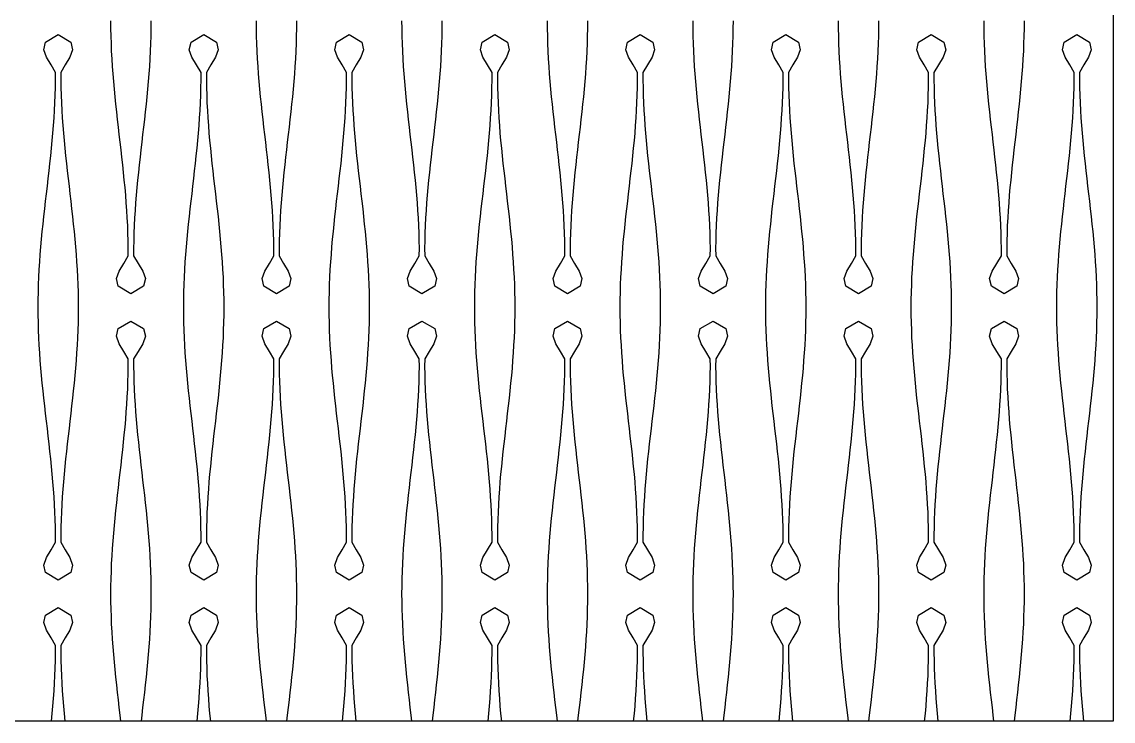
# Model space of a CAD drawing. Header units: millimetres. Extents: x 0 to 120, y 0 to 70.
# Drawn here: x 60 to 120, y 0 to 38.5 of the extents above; entities that cross this region are included whole.
import ezdxf

# ---------------------------------------------------------------- set-up
doc = ezdxf.new("R2010")
doc.units = ezdxf.units.MM
doc.layers.add('CUT', color=1, linetype='CONTINUOUS')

msp = doc.modelspace()

# ---------------------------------------------------------------- linework, layer by layer
at = {"layer": 'CUT'}
for points in [[(0, 70), (120, 70), (120, 0), (0, 0), (0, 70)], [(67.1, 38.5), (67.0975, 38.0833), (67.0901, 37.6667), (67.0779, 37.25), (67.0609, 36.8333), (67.0394, 36.4167), (67.0135, 36), (66.9836, 35.5833), (66.95, 35.1667), (66.9129, 34.75), (66.8728, 34.3333), (66.8302, 33.9167), (66.7853, 33.5), (66.7388, 33.0833), (66.6911, 32.6667), (66.6426, 32.25), (66.5939, 31.8333), (66.5456, 31.4167), (66.4979, 31), (66.4516, 30.5833), (66.4071, 30.1667), (66.3647, 29.75), (66.325, 29.3333), (66.2884, 28.9167), (66.2552, 28.5), (66.2258, 28.0833), (66.2005, 27.6667), (66.1796, 27.25), (66.1632, 26.8333), (66.1516, 26.4167), (66.1449, 26), (66.1479, 25.5833), (66.3899, 25.1667), (66.6461, 24.75), (66.7909, 24.3333), (66.6974, 23.9167), (66, 23.5), (66, 23.5), (65.3026, 23.9167), (65.2091, 24.3333), (65.3539, 24.75), (65.6101, 25.1667), (65.8521, 25.5833), (65.8551, 26), (65.8484, 26.4167), (65.8368, 26.8333), (65.8204, 27.25), (65.7995, 27.6667), (65.7742, 28.0833), (65.7448, 28.5), (65.7116, 28.9167), (65.675, 29.3333), (65.6353, 29.75), (65.5929, 30.1667), (65.5484, 30.5833), (65.5021, 31), (65.4544, 31.4167), (65.4061, 31.8333), (65.3574, 32.25), (65.3089, 32.6667), (65.2612, 33.0833), (65.2147, 33.5), (65.1698, 33.9167), (65.1272, 34.3333), (65.0871, 34.75), (65.05, 35.1667), (65.0164, 35.5833), (64.9865, 36), (64.9606, 36.4167), (64.9391, 36.8333), (64.9221, 37.25), (64.9099, 37.6667), (64.9025, 38.0833), (64.9, 38.5)], [(75.1, 38.5), (75.0975, 38.0833), (75.0901, 37.6667), (75.0779, 37.25), (75.0609, 36.8333), (75.0394, 36.4167), (75.0135, 36), (74.9836, 35.5833), (74.95, 35.1667), (74.9129, 34.75), (74.8728, 34.3333), (74.8302, 33.9167), (74.7853, 33.5), (74.7388, 33.0833), (74.6911, 32.6667), (74.6426, 32.25), (74.5939, 31.8333), (74.5456, 31.4167), (74.4979, 31), (74.4516, 30.5833), (74.4071, 30.1667), (74.3647, 29.75), (74.325, 29.3333), (74.2884, 28.9167), (74.2552, 28.5), (74.2258, 28.0833), (74.2005, 27.6667), (74.1796, 27.25), (74.1632, 26.8333), (74.1516, 26.4167), (74.1449, 26), (74.1479, 25.5833), (74.3899, 25.1667), (74.6461, 24.75), (74.7909, 24.3333), (74.6974, 23.9167), (74, 23.5), (74, 23.5), (73.3026, 23.9167), (73.2091, 24.3333), (73.3539, 24.75), (73.6101, 25.1667), (73.8521, 25.5833), (73.8551, 26), (73.8484, 26.4167), (73.8368, 26.8333), (73.8204, 27.25), (73.7995, 27.6667), (73.7742, 28.0833), (73.7448, 28.5), (73.7116, 28.9167), (73.675, 29.3333), (73.6353, 29.75), (73.5929, 30.1667), (73.5484, 30.5833), (73.5021, 31), (73.4544, 31.4167), (73.4061, 31.8333), (73.3574, 32.25), (73.3089, 32.6667), (73.2612, 33.0833), (73.2147, 33.5), (73.1698, 33.9167), (73.1272, 34.3333), (73.0871, 34.75), (73.05, 35.1667), (73.0164, 35.5833), (72.9865, 36), (72.9606, 36.4167), (72.9391, 36.8333), (72.9221, 37.25), (72.9099, 37.6667), (72.9025, 38.0833), (72.9, 38.5)], [(83.1, 38.5), (83.0975, 38.0833), (83.0901, 37.6667), (83.0779, 37.25), (83.0609, 36.8333), (83.0394, 36.4167), (83.0135, 36), (82.9836, 35.5833), (82.95, 35.1667), (82.9129, 34.75), (82.8728, 34.3333), (82.8302, 33.9167), (82.7853, 33.5), (82.7388, 33.0833), (82.6911, 32.6667), (82.6426, 32.25), (82.5939, 31.8333), (82.5456, 31.4167), (82.4979, 31), (82.4516, 30.5833), (82.4071, 30.1667), (82.3647, 29.75), (82.325, 29.3333), (82.2884, 28.9167), (82.2552, 28.5), (82.2258, 28.0833), (82.2005, 27.6667), (82.1796, 27.25), (82.1632, 26.8333), (82.1516, 26.4167), (82.1449, 26), (82.1479, 25.5833), (82.3899, 25.1667), (82.6461, 24.75), (82.7909, 24.3333), (82.6974, 23.9167), (82, 23.5), (82, 23.5), (81.3026, 23.9167), (81.2091, 24.3333), (81.3539, 24.75), (81.6101, 25.1667), (81.8521, 25.5833), (81.8551, 26), (81.8484, 26.4167), (81.8368, 26.8333), (81.8204, 27.25), (81.7995, 27.6667), (81.7742, 28.0833), (81.7448, 28.5), (81.7116, 28.9167), (81.675, 29.3333), (81.6353, 29.75), (81.5929, 30.1667), (81.5484, 30.5833), (81.5021, 31), (81.4544, 31.4167), (81.4061, 31.8333), (81.3574, 32.25), (81.3089, 32.6667), (81.2612, 33.0833), (81.2147, 33.5), (81.1698, 33.9167), (81.1272, 34.3333), (81.0871, 34.75), (81.05, 35.1667), (81.0164, 35.5833), (80.9865, 36), (80.9606, 36.4167), (80.9391, 36.8333), (80.9221, 37.25), (80.9099, 37.6667), (80.9025, 38.0833), (80.9, 38.5)], [(91.1, 38.5), (91.0975, 38.0833), (91.0901, 37.6667), (91.0779, 37.25), (91.0609, 36.8333), (91.0394, 36.4167), (91.0135, 36), (90.9836, 35.5833), (90.95, 35.1667), (90.9129, 34.75), (90.8728, 34.3333), (90.8302, 33.9167), (90.7853, 33.5), (90.7388, 33.0833), (90.6911, 32.6667), (90.6426, 32.25), (90.5939, 31.8333), (90.5456, 31.4167), (90.4979, 31), (90.4516, 30.5833), (90.4071, 30.1667), (90.3647, 29.75), (90.325, 29.3333), (90.2884, 28.9167), (90.2552, 28.5), (90.2258, 28.0833), (90.2005, 27.6667), (90.1796, 27.25), (90.1632, 26.8333), (90.1516, 26.4167), (90.1449, 26), (90.1479, 25.5833), (90.3899, 25.1667), (90.6461, 24.75), (90.7909, 24.3333), (90.6974, 23.9167), (90, 23.5), (90, 23.5), (89.3026, 23.9167), (89.2091, 24.3333), (89.3539, 24.75), (89.6101, 25.1667), (89.8521, 25.5833), (89.8551, 26), (89.8484, 26.4167), (89.8368, 26.8333), (89.8204, 27.25), (89.7995, 27.6667), (89.7742, 28.0833), (89.7448, 28.5), (89.7116, 28.9167), (89.675, 29.3333), (89.6353, 29.75), (89.5929, 30.1667), (89.5484, 30.5833), (89.5021, 31), (89.4544, 31.4167), (89.4061, 31.8333), (89.3574, 32.25), (89.3089, 32.6667), (89.2612, 33.0833), (89.2147, 33.5), (89.1698, 33.9167), (89.1272, 34.3333), (89.0871, 34.75), (89.05, 35.1667), (89.0164, 35.5833), (88.9865, 36), (88.9606, 36.4167), (88.9391, 36.8333), (88.9221, 37.25), (88.9099, 37.6667), (88.9025, 38.0833), (88.9, 38.5)], [(99.1, 38.5), (99.0975, 38.0833), (99.0901, 37.6667), (99.0779, 37.25), (99.0609, 36.8333), (99.0394, 36.4167), (99.0135, 36), (98.9836, 35.5833), (98.95, 35.1667), (98.9129, 34.75), (98.8728, 34.3333), (98.8302, 33.9167), (98.7853, 33.5), (98.7388, 33.0833), (98.6911, 32.6667), (98.6426, 32.25), (98.5939, 31.8333), (98.5456, 31.4167), (98.4979, 31), (98.4516, 30.5833), (98.4071, 30.1667), (98.3647, 29.75), (98.325, 29.3333), (98.2884, 28.9167), (98.2552, 28.5), (98.2258, 28.0833), (98.2005, 27.6667), (98.1796, 27.25), (98.1632, 26.8333), (98.1516, 26.4167), (98.1449, 26), (98.1479, 25.5833), (98.3899, 25.1667), (98.6461, 24.75), (98.7909, 24.3333), (98.6974, 23.9167), (98, 23.5), (98, 23.5), (97.3026, 23.9167), (97.2091, 24.3333), (97.3539, 24.75), (97.6101, 25.1667), (97.8521, 25.5833), (97.8551, 26), (97.8484, 26.4167), (97.8368, 26.8333), (97.8204, 27.25), (97.7995, 27.6667), (97.7742, 28.0833), (97.7448, 28.5), (97.7116, 28.9167), (97.675, 29.3333), (97.6353, 29.75), (97.5929, 30.1667), (97.5484, 30.5833), (97.5021, 31), (97.4544, 31.4167), (97.4061, 31.8333), (97.3574, 32.25), (97.3089, 32.6667), (97.2612, 33.0833), (97.2147, 33.5), (97.1698, 33.9167), (97.1272, 34.3333), (97.0871, 34.75), (97.05, 35.1667), (97.0164, 35.5833), (96.9865, 36), (96.9606, 36.4167), (96.9391, 36.8333), (96.9221, 37.25), (96.9099, 37.6667), (96.9025, 38.0833), (96.9, 38.5)], [(107.1, 38.5), (107.0975, 38.0833), (107.0901, 37.6667), (107.0779, 37.25), (107.0609, 36.8333), (107.0394, 36.4167), (107.0135, 36), (106.9836, 35.5833), (106.95, 35.1667), (106.9129, 34.75), (106.8728, 34.3333), (106.8302, 33.9167), (106.7853, 33.5), (106.7388, 33.0833), (106.6911, 32.6667), (106.6426, 32.25), (106.5939, 31.8333), (106.5456, 31.4167), (106.4979, 31), (106.4516, 30.5833), (106.4071, 30.1667), (106.3647, 29.75), (106.325, 29.3333), (106.2884, 28.9167), (106.2552, 28.5), (106.2258, 28.0833), (106.2005, 27.6667), (106.1796, 27.25), (106.1632, 26.8333), (106.1516, 26.4167), (106.1449, 26), (106.1479, 25.5833), (106.3899, 25.1667), (106.6461, 24.75), (106.7909, 24.3333), (106.6974, 23.9167), (106, 23.5), (106, 23.5), (105.3026, 23.9167), (105.2091, 24.3333), (105.3539, 24.75), (105.6101, 25.1667), (105.8521, 25.5833), (105.8551, 26), (105.8484, 26.4167), (105.8368, 26.8333), (105.8204, 27.25), (105.7995, 27.6667), (105.7742, 28.0833), (105.7448, 28.5), (105.7116, 28.9167), (105.675, 29.3333), (105.6353, 29.75), (105.5929, 30.1667), (105.5484, 30.5833), (105.5021, 31), (105.4544, 31.4167), (105.4061, 31.8333), (105.3574, 32.25), (105.3089, 32.6667), (105.2612, 33.0833), (105.2147, 33.5), (105.1698, 33.9167), (105.1272, 34.3333), (105.0871, 34.75), (105.05, 35.1667), (105.0164, 35.5833), (104.9865, 36), (104.9606, 36.4167), (104.9391, 36.8333), (104.9221, 37.25), (104.9099, 37.6667), (104.9025, 38.0833), (104.9, 38.5)], [(115.1, 38.5), (115.0975, 38.0833), (115.0901, 37.6667), (115.0779, 37.25), (115.0609, 36.8333), (115.0394, 36.4167), (115.0135, 36), (114.9836, 35.5833), (114.95, 35.1667), (114.9129, 34.75), (114.8728, 34.3333), (114.8302, 33.9167), (114.7853, 33.5), (114.7388, 33.0833), (114.6911, 32.6667), (114.6426, 32.25), (114.5939, 31.8333), (114.5456, 31.4167), (114.4979, 31), (114.4516, 30.5833), (114.4071, 30.1667), (114.3647, 29.75), (114.325, 29.3333), (114.2884, 28.9167), (114.2552, 28.5), (114.2258, 28.0833), (114.2005, 27.6667), (114.1796, 27.25), (114.1632, 26.8333), (114.1516, 26.4167), (114.1449, 26), (114.1479, 25.5833), (114.3899, 25.1667), (114.6461, 24.75), (114.7909, 24.3333), (114.6974, 23.9167), (114, 23.5), (114, 23.5), (113.3026, 23.9167), (113.2091, 24.3333), (113.3539, 24.75), (113.6101, 25.1667), (113.8521, 25.5833), (113.8551, 26), (113.8484, 26.4167), (113.8368, 26.8333), (113.8204, 27.25), (113.7995, 27.6667), (113.7742, 28.0833), (113.7448, 28.5), (113.7116, 28.9167), (113.675, 29.3333), (113.6353, 29.75), (113.5929, 30.1667), (113.5484, 30.5833), (113.5021, 31), (113.4544, 31.4167), (113.4061, 31.8333), (113.3574, 32.25), (113.3089, 32.6667), (113.2612, 33.0833), (113.2147, 33.5), (113.1698, 33.9167), (113.1272, 34.3333), (113.0871, 34.75), (113.05, 35.1667), (113.0164, 35.5833), (112.9865, 36), (112.9606, 36.4167), (112.9391, 36.8333), (112.9221, 37.25), (112.9099, 37.6667), (112.9025, 38.0833), (112.9, 38.5)], [(62, 37.75), (62.6974, 37.3333), (62.7909, 36.9167), (62.6461, 36.5), (62.3899, 36.0833), (62.1479, 35.6667), (62.1449, 35.25), (62.1516, 34.8333), (62.1632, 34.4167), (62.1796, 34), (62.2005, 33.5833), (62.2258, 33.1667), (62.2552, 32.75), (62.2884, 32.3333), (62.325, 31.9167), (62.3647, 31.5), (62.4071, 31.0833), (62.4516, 30.6667), (62.4979, 30.25), (62.5456, 29.8333), (62.5939, 29.4167), (62.6426, 29), (62.6911, 28.5833), (62.7388, 28.1667), (62.7853, 27.75), (62.8302, 27.3333), (62.8728, 26.9167), (62.9129, 26.5), (62.95, 26.0833), (62.9836, 25.6667), (63.0135, 25.25), (63.0394, 24.8333), (63.0609, 24.4167), (63.0779, 24), (63.0901, 23.5833), (63.0975, 23.1667), (63.1, 22.75), (63.0975, 22.3333), (63.0901, 21.9167), (63.0779, 21.5), (63.0609, 21.0833), (63.0394, 20.6667), (63.0135, 20.25), (62.9836, 19.8333), (62.95, 19.4167), (62.9129, 19), (62.8728, 18.5833), (62.8302, 18.1667), (62.7853, 17.75), (62.7388, 17.3333), (62.6911, 16.9167), (62.6426, 16.5), (62.5939, 16.0833), (62.5456, 15.6667), (62.4979, 15.25), (62.4516, 14.8333), (62.4071, 14.4167), (62.3647, 14), (62.325, 13.5833), (62.2884, 13.1667), (62.2552, 12.75), (62.2258, 12.3333), (62.2005, 11.9167), (62.1796, 11.5), (62.1632, 11.0833), (62.1516, 10.6667), (62.1449, 10.25), (62.1479, 9.8333), (62.3899, 9.4167), (62.6461, 9), (62.7909, 8.5833), (62.6974, 8.1667), (62, 7.75), (62, 7.75), (61.3026, 8.1667), (61.2091, 8.5833), (61.3539, 9), (61.6101, 9.4167), (61.8521, 9.8333), (61.8551, 10.25), (61.8484, 10.6667), (61.8368, 11.0833), (61.8204, 11.5), (61.7995, 11.9167), (61.7742, 12.3333), (61.7448, 12.75), (61.7116, 13.1667), (61.675, 13.5833), (61.6353, 14), (61.5929, 14.4167), (61.5484, 14.8333), (61.5021, 15.25), (61.4544, 15.6667), (61.4061, 16.0833), (61.3574, 16.5), (61.3089, 16.9167), (61.2612, 17.3333), (61.2147, 17.75), (61.1698, 18.1667), (61.1272, 18.5833), (61.0871, 19), (61.05, 19.4167), (61.0164, 19.8333), (60.9865, 20.25), (60.9606, 20.6667), (60.9391, 21.0833), (60.9221, 21.5), (60.9099, 21.9167), (60.9025, 22.3333), (60.9, 22.75), (60.9025, 23.1667), (60.9099, 23.5833), (60.9221, 24), (60.9391, 24.4167), (60.9606, 24.8333), (60.9865, 25.25), (61.0164, 25.6667), (61.05, 26.0833), (61.0871, 26.5), (61.1272, 26.9167), (61.1698, 27.3333), (61.2147, 27.75), (61.2612, 28.1667), (61.3089, 28.5833), (61.3574, 29), (61.4061, 29.4167), (61.4544, 29.8333), (61.5021, 30.25), (61.5484, 30.6667), (61.5929, 31.0833), (61.6353, 31.5), (61.675, 31.9167), (61.7116, 32.3333), (61.7448, 32.75), (61.7742, 33.1667), (61.7995, 33.5833), (61.8204, 34), (61.8368, 34.4167), (61.8484, 34.8333), (61.8551, 35.25), (61.8521, 35.6667), (61.6101, 36.0833), (61.3539, 36.5), (61.2091, 36.9167), (61.3026, 37.3333), (62, 37.75), (62, 37.75)], [(70, 37.75), (70.6974, 37.3333), (70.7909, 36.9167), (70.6461, 36.5), (70.3899, 36.0833), (70.1479, 35.6667), (70.1449, 35.25), (70.1516, 34.8333), (70.1632, 34.4167), (70.1796, 34), (70.2005, 33.5833), (70.2258, 33.1667), (70.2552, 32.75), (70.2884, 32.3333), (70.325, 31.9167), (70.3647, 31.5), (70.4071, 31.0833), (70.4516, 30.6667), (70.4979, 30.25), (70.5456, 29.8333), (70.5939, 29.4167), (70.6426, 29), (70.6911, 28.5833), (70.7388, 28.1667), (70.7853, 27.75), (70.8302, 27.3333), (70.8728, 26.9167), (70.9129, 26.5), (70.95, 26.0833), (70.9836, 25.6667), (71.0135, 25.25), (71.0394, 24.8333), (71.0609, 24.4167), (71.0779, 24), (71.0901, 23.5833), (71.0975, 23.1667), (71.1, 22.75), (71.0975, 22.3333), (71.0901, 21.9167), (71.0779, 21.5), (71.0609, 21.0833), (71.0394, 20.6667), (71.0135, 20.25), (70.9836, 19.8333), (70.95, 19.4167), (70.9129, 19), (70.8728, 18.5833), (70.8302, 18.1667), (70.7853, 17.75), (70.7388, 17.3333), (70.6911, 16.9167), (70.6426, 16.5), (70.5939, 16.0833), (70.5456, 15.6667), (70.4979, 15.25), (70.4516, 14.8333), (70.4071, 14.4167), (70.3647, 14), (70.325, 13.5833), (70.2884, 13.1667), (70.2552, 12.75), (70.2258, 12.3333), (70.2005, 11.9167), (70.1796, 11.5), (70.1632, 11.0833), (70.1516, 10.6667), (70.1449, 10.25), (70.1479, 9.8333), (70.3899, 9.4167), (70.6461, 9), (70.7909, 8.5833), (70.6974, 8.1667), (70, 7.75), (70, 7.75), (69.3026, 8.1667), (69.2091, 8.5833), (69.3539, 9), (69.6101, 9.4167), (69.8521, 9.8333), (69.8551, 10.25), (69.8484, 10.6667), (69.8368, 11.0833), (69.8204, 11.5), (69.7995, 11.9167), (69.7742, 12.3333), (69.7448, 12.75), (69.7116, 13.1667), (69.675, 13.5833), (69.6353, 14), (69.5929, 14.4167), (69.5484, 14.8333), (69.5021, 15.25), (69.4544, 15.6667), (69.4061, 16.0833), (69.3574, 16.5), (69.3089, 16.9167), (69.2612, 17.3333), (69.2147, 17.75), (69.1698, 18.1667), (69.1272, 18.5833), (69.0871, 19), (69.05, 19.4167), (69.0164, 19.8333), (68.9865, 20.25), (68.9606, 20.6667), (68.9391, 21.0833), (68.9221, 21.5), (68.9099, 21.9167), (68.9025, 22.3333), (68.9, 22.75), (68.9025, 23.1667), (68.9099, 23.5833), (68.9221, 24), (68.9391, 24.4167), (68.9606, 24.8333), (68.9865, 25.25), (69.0164, 25.6667), (69.05, 26.0833), (69.0871, 26.5), (69.1272, 26.9167), (69.1698, 27.3333), (69.2147, 27.75), (69.2612, 28.1667), (69.3089, 28.5833), (69.3574, 29), (69.4061, 29.4167), (69.4544, 29.8333), (69.5021, 30.25), (69.5484, 30.6667), (69.5929, 31.0833), (69.6353, 31.5), (69.675, 31.9167), (69.7116, 32.3333), (69.7448, 32.75), (69.7742, 33.1667), (69.7995, 33.5833), (69.8204, 34), (69.8368, 34.4167), (69.8484, 34.8333), (69.8551, 35.25), (69.8521, 35.6667), (69.6101, 36.0833), (69.3539, 36.5), (69.2091, 36.9167), (69.3026, 37.3333), (70, 37.75), (70, 37.75)], [(78, 37.75), (78.6974, 37.3333), (78.7909, 36.9167), (78.6461, 36.5), (78.3899, 36.0833), (78.1479, 35.6667), (78.1449, 35.25), (78.1516, 34.8333), (78.1632, 34.4167), (78.1796, 34), (78.2005, 33.5833), (78.2258, 33.1667), (78.2552, 32.75), (78.2884, 32.3333), (78.325, 31.9167), (78.3647, 31.5), (78.4071, 31.0833), (78.4516, 30.6667), (78.4979, 30.25), (78.5456, 29.8333), (78.5939, 29.4167), (78.6426, 29), (78.6911, 28.5833), (78.7388, 28.1667), (78.7853, 27.75), (78.8302, 27.3333), (78.8728, 26.9167), (78.9129, 26.5), (78.95, 26.0833), (78.9836, 25.6667), (79.0135, 25.25), (79.0394, 24.8333), (79.0609, 24.4167), (79.0779, 24), (79.0901, 23.5833), (79.0975, 23.1667), (79.1, 22.75), (79.0975, 22.3333), (79.0901, 21.9167), (79.0779, 21.5), (79.0609, 21.0833), (79.0394, 20.6667), (79.0135, 20.25), (78.9836, 19.8333), (78.95, 19.4167), (78.9129, 19), (78.8728, 18.5833), (78.8302, 18.1667), (78.7853, 17.75), (78.7388, 17.3333), (78.6911, 16.9167), (78.6426, 16.5), (78.5939, 16.0833), (78.5456, 15.6667), (78.4979, 15.25), (78.4516, 14.8333), (78.4071, 14.4167), (78.3647, 14), (78.325, 13.5833), (78.2884, 13.1667), (78.2552, 12.75), (78.2258, 12.3333), (78.2005, 11.9167), (78.1796, 11.5), (78.1632, 11.0833), (78.1516, 10.6667), (78.1449, 10.25), (78.1479, 9.8333), (78.3899, 9.4167), (78.6461, 9), (78.7909, 8.5833), (78.6974, 8.1667), (78, 7.75), (78, 7.75), (77.3026, 8.1667), (77.2091, 8.5833), (77.3539, 9), (77.6101, 9.4167), (77.8521, 9.8333), (77.8551, 10.25), (77.8484, 10.6667), (77.8368, 11.0833), (77.8204, 11.5), (77.7995, 11.9167), (77.7742, 12.3333), (77.7448, 12.75), (77.7116, 13.1667), (77.675, 13.5833), (77.6353, 14), (77.5929, 14.4167), (77.5484, 14.8333), (77.5021, 15.25), (77.4544, 15.6667), (77.4061, 16.0833), (77.3574, 16.5), (77.3089, 16.9167), (77.2612, 17.3333), (77.2147, 17.75), (77.1698, 18.1667), (77.1272, 18.5833), (77.0871, 19), (77.05, 19.4167), (77.0164, 19.8333), (76.9865, 20.25), (76.9606, 20.6667), (76.9391, 21.0833), (76.9221, 21.5), (76.9099, 21.9167), (76.9025, 22.3333), (76.9, 22.75), (76.9025, 23.1667), (76.9099, 23.5833), (76.9221, 24), (76.9391, 24.4167), (76.9606, 24.8333), (76.9865, 25.25), (77.0164, 25.6667), (77.05, 26.0833), (77.0871, 26.5), (77.1272, 26.9167), (77.1698, 27.3333), (77.2147, 27.75), (77.2612, 28.1667), (77.3089, 28.5833), (77.3574, 29), (77.4061, 29.4167), (77.4544, 29.8333), (77.5021, 30.25), (77.5484, 30.6667), (77.5929, 31.0833), (77.6353, 31.5), (77.675, 31.9167), (77.7116, 32.3333), (77.7448, 32.75), (77.7742, 33.1667), (77.7995, 33.5833), (77.8204, 34), (77.8368, 34.4167), (77.8484, 34.8333), (77.8551, 35.25), (77.8521, 35.6667), (77.6101, 36.0833), (77.3539, 36.5), (77.2091, 36.9167), (77.3026, 37.3333), (78, 37.75), (78, 37.75)], [(86, 37.75), (86.6974, 37.3333), (86.7909, 36.9167), (86.6461, 36.5), (86.3899, 36.0833), (86.1479, 35.6667), (86.1449, 35.25), (86.1516, 34.8333), (86.1632, 34.4167), (86.1796, 34), (86.2005, 33.5833), (86.2258, 33.1667), (86.2552, 32.75), (86.2884, 32.3333), (86.325, 31.9167), (86.3647, 31.5), (86.4071, 31.0833), (86.4516, 30.6667), (86.4979, 30.25), (86.5456, 29.8333), (86.5939, 29.4167), (86.6426, 29), (86.6911, 28.5833), (86.7388, 28.1667), (86.7853, 27.75), (86.8302, 27.3333), (86.8728, 26.9167), (86.9129, 26.5), (86.95, 26.0833), (86.9836, 25.6667), (87.0135, 25.25), (87.0394, 24.8333), (87.0609, 24.4167), (87.0779, 24), (87.0901, 23.5833), (87.0975, 23.1667), (87.1, 22.75), (87.0975, 22.3333), (87.0901, 21.9167), (87.0779, 21.5), (87.0609, 21.0833), (87.0394, 20.6667), (87.0135, 20.25), (86.9836, 19.8333), (86.95, 19.4167), (86.9129, 19), (86.8728, 18.5833), (86.8302, 18.1667), (86.7853, 17.75), (86.7388, 17.3333), (86.6911, 16.9167), (86.6426, 16.5), (86.5939, 16.0833), (86.5456, 15.6667), (86.4979, 15.25), (86.4516, 14.8333), (86.4071, 14.4167), (86.3647, 14), (86.325, 13.5833), (86.2884, 13.1667), (86.2552, 12.75), (86.2258, 12.3333), (86.2005, 11.9167), (86.1796, 11.5), (86.1632, 11.0833), (86.1516, 10.6667), (86.1449, 10.25), (86.1479, 9.8333), (86.3899, 9.4167), (86.6461, 9), (86.7909, 8.5833), (86.6974, 8.1667), (86, 7.75), (86, 7.75), (85.3026, 8.1667), (85.2091, 8.5833), (85.3539, 9), (85.6101, 9.4167), (85.8521, 9.8333), (85.8551, 10.25), (85.8484, 10.6667), (85.8368, 11.0833), (85.8204, 11.5), (85.7995, 11.9167), (85.7742, 12.3333), (85.7448, 12.75), (85.7116, 13.1667), (85.675, 13.5833), (85.6353, 14), (85.5929, 14.4167), (85.5484, 14.8333), (85.5021, 15.25), (85.4544, 15.6667), (85.4061, 16.0833), (85.3574, 16.5), (85.3089, 16.9167), (85.2612, 17.3333), (85.2147, 17.75), (85.1698, 18.1667), (85.1272, 18.5833), (85.0871, 19), (85.05, 19.4167), (85.0164, 19.8333), (84.9865, 20.25), (84.9606, 20.6667), (84.9391, 21.0833), (84.9221, 21.5), (84.9099, 21.9167), (84.9025, 22.3333), (84.9, 22.75), (84.9025, 23.1667), (84.9099, 23.5833), (84.9221, 24), (84.9391, 24.4167), (84.9606, 24.8333), (84.9865, 25.25), (85.0164, 25.6667), (85.05, 26.0833), (85.0871, 26.5), (85.1272, 26.9167), (85.1698, 27.3333), (85.2147, 27.75), (85.2612, 28.1667), (85.3089, 28.5833), (85.3574, 29), (85.4061, 29.4167), (85.4544, 29.8333), (85.5021, 30.25), (85.5484, 30.6667), (85.5929, 31.0833), (85.6353, 31.5), (85.675, 31.9167), (85.7116, 32.3333), (85.7448, 32.75), (85.7742, 33.1667), (85.7995, 33.5833), (85.8204, 34), (85.8368, 34.4167), (85.8484, 34.8333), (85.8551, 35.25), (85.8521, 35.6667), (85.6101, 36.0833), (85.3539, 36.5), (85.2091, 36.9167), (85.3026, 37.3333), (86, 37.75), (86, 37.75)], [(94, 37.75), (94.6974, 37.3333), (94.7909, 36.9167), (94.6461, 36.5), (94.3899, 36.0833), (94.1479, 35.6667), (94.1449, 35.25), (94.1516, 34.8333), (94.1632, 34.4167), (94.1796, 34), (94.2005, 33.5833), (94.2258, 33.1667), (94.2552, 32.75), (94.2884, 32.3333), (94.325, 31.9167), (94.3647, 31.5), (94.4071, 31.0833), (94.4516, 30.6667), (94.4979, 30.25), (94.5456, 29.8333), (94.5939, 29.4167), (94.6426, 29), (94.6911, 28.5833), (94.7388, 28.1667), (94.7853, 27.75), (94.8302, 27.3333), (94.8728, 26.9167), (94.9129, 26.5), (94.95, 26.0833), (94.9836, 25.6667), (95.0135, 25.25), (95.0394, 24.8333), (95.0609, 24.4167), (95.0779, 24), (95.0901, 23.5833), (95.0975, 23.1667), (95.1, 22.75), (95.0975, 22.3333), (95.0901, 21.9167), (95.0779, 21.5), (95.0609, 21.0833), (95.0394, 20.6667), (95.0135, 20.25), (94.9836, 19.8333), (94.95, 19.4167), (94.9129, 19), (94.8728, 18.5833), (94.8302, 18.1667), (94.7853, 17.75), (94.7388, 17.3333), (94.6911, 16.9167), (94.6426, 16.5), (94.5939, 16.0833), (94.5456, 15.6667), (94.4979, 15.25), (94.4516, 14.8333), (94.4071, 14.4167), (94.3647, 14), (94.325, 13.5833), (94.2884, 13.1667), (94.2552, 12.75), (94.2258, 12.3333), (94.2005, 11.9167), (94.1796, 11.5), (94.1632, 11.0833), (94.1516, 10.6667), (94.1449, 10.25), (94.1479, 9.8333), (94.3899, 9.4167), (94.6461, 9), (94.7909, 8.5833), (94.6974, 8.1667), (94, 7.75), (94, 7.75), (93.3026, 8.1667), (93.2091, 8.5833), (93.3539, 9), (93.6101, 9.4167), (93.8521, 9.8333), (93.8551, 10.25), (93.8484, 10.6667), (93.8368, 11.0833), (93.8204, 11.5), (93.7995, 11.9167), (93.7742, 12.3333), (93.7448, 12.75), (93.7116, 13.1667), (93.675, 13.5833), (93.6353, 14), (93.5929, 14.4167), (93.5484, 14.8333), (93.5021, 15.25), (93.4544, 15.6667), (93.4061, 16.0833), (93.3574, 16.5), (93.3089, 16.9167), (93.2612, 17.3333), (93.2147, 17.75), (93.1698, 18.1667), (93.1272, 18.5833), (93.0871, 19), (93.05, 19.4167), (93.0164, 19.8333), (92.9865, 20.25), (92.9606, 20.6667), (92.9391, 21.0833), (92.9221, 21.5), (92.9099, 21.9167), (92.9025, 22.3333), (92.9, 22.75), (92.9025, 23.1667), (92.9099, 23.5833), (92.9221, 24), (92.9391, 24.4167), (92.9606, 24.8333), (92.9865, 25.25), (93.0164, 25.6667), (93.05, 26.0833), (93.0871, 26.5), (93.1272, 26.9167), (93.1698, 27.3333), (93.2147, 27.75), (93.2612, 28.1667), (93.3089, 28.5833), (93.3574, 29), (93.4061, 29.4167), (93.4544, 29.8333), (93.5021, 30.25), (93.5484, 30.6667), (93.5929, 31.0833), (93.6353, 31.5), (93.675, 31.9167), (93.7116, 32.3333), (93.7448, 32.75), (93.7742, 33.1667), (93.7995, 33.5833), (93.8204, 34), (93.8368, 34.4167), (93.8484, 34.8333), (93.8551, 35.25), (93.8521, 35.6667), (93.6101, 36.0833), (93.3539, 36.5), (93.2091, 36.9167), (93.3026, 37.3333), (94, 37.75), (94, 37.75)], [(102, 37.75), (102.6974, 37.3333), (102.7909, 36.9167), (102.6461, 36.5), (102.3899, 36.0833), (102.1479, 35.6667), (102.1449, 35.25), (102.1516, 34.8333), (102.1632, 34.4167), (102.1796, 34), (102.2005, 33.5833), (102.2258, 33.1667), (102.2552, 32.75), (102.2884, 32.3333), (102.325, 31.9167), (102.3647, 31.5), (102.4071, 31.0833), (102.4516, 30.6667), (102.4979, 30.25), (102.5456, 29.8333), (102.5939, 29.4167), (102.6426, 29), (102.6911, 28.5833), (102.7388, 28.1667), (102.7853, 27.75), (102.8302, 27.3333), (102.8728, 26.9167), (102.9129, 26.5), (102.95, 26.0833), (102.9836, 25.6667), (103.0135, 25.25), (103.0394, 24.8333), (103.0609, 24.4167), (103.0779, 24), (103.0901, 23.5833), (103.0975, 23.1667), (103.1, 22.75), (103.0975, 22.3333), (103.0901, 21.9167), (103.0779, 21.5), (103.0609, 21.0833), (103.0394, 20.6667), (103.0135, 20.25), (102.9836, 19.8333), (102.95, 19.4167), (102.9129, 19), (102.8728, 18.5833), (102.8302, 18.1667), (102.7853, 17.75), (102.7388, 17.3333), (102.6911, 16.9167), (102.6426, 16.5), (102.5939, 16.0833), (102.5456, 15.6667), (102.4979, 15.25), (102.4516, 14.8333), (102.4071, 14.4167), (102.3647, 14), (102.325, 13.5833), (102.2884, 13.1667), (102.2552, 12.75), (102.2258, 12.3333), (102.2005, 11.9167), (102.1796, 11.5), (102.1632, 11.0833), (102.1516, 10.6667), (102.1449, 10.25), (102.1479, 9.8333), (102.3899, 9.4167), (102.6461, 9), (102.7909, 8.5833), (102.6974, 8.1667), (102, 7.75), (102, 7.75), (101.3026, 8.1667), (101.2091, 8.5833), (101.3539, 9), (101.6101, 9.4167), (101.8521, 9.8333), (101.8551, 10.25), (101.8484, 10.6667), (101.8368, 11.0833), (101.8204, 11.5), (101.7995, 11.9167), (101.7742, 12.3333), (101.7448, 12.75), (101.7116, 13.1667), (101.675, 13.5833), (101.6353, 14), (101.5929, 14.4167), (101.5484, 14.8333), (101.5021, 15.25), (101.4544, 15.6667), (101.4061, 16.0833), (101.3574, 16.5), (101.3089, 16.9167), (101.2612, 17.3333), (101.2147, 17.75), (101.1698, 18.1667), (101.1272, 18.5833), (101.0871, 19), (101.05, 19.4167), (101.0164, 19.8333), (100.9865, 20.25), (100.9606, 20.6667), (100.9391, 21.0833), (100.9221, 21.5), (100.9099, 21.9167), (100.9025, 22.3333), (100.9, 22.75), (100.9025, 23.1667), (100.9099, 23.5833), (100.9221, 24), (100.9391, 24.4167), (100.9606, 24.8333), (100.9865, 25.25), (101.0164, 25.6667), (101.05, 26.0833), (101.0871, 26.5), (101.1272, 26.9167), (101.1698, 27.3333), (101.2147, 27.75), (101.2612, 28.1667), (101.3089, 28.5833), (101.3574, 29), (101.4061, 29.4167), (101.4544, 29.8333), (101.5021, 30.25), (101.5484, 30.6667), (101.5929, 31.0833), (101.6353, 31.5), (101.675, 31.9167), (101.7116, 32.3333), (101.7448, 32.75), (101.7742, 33.1667), (101.7995, 33.5833), (101.8204, 34), (101.8368, 34.4167), (101.8484, 34.8333), (101.8551, 35.25), (101.8521, 35.6667), (101.6101, 36.0833), (101.3539, 36.5), (101.2091, 36.9167), (101.3026, 37.3333), (102, 37.75), (102, 37.75)], [(110, 37.75), (110.6974, 37.3333), (110.7909, 36.9167), (110.6461, 36.5), (110.3899, 36.0833), (110.1479, 35.6667), (110.1449, 35.25), (110.1516, 34.8333), (110.1632, 34.4167), (110.1796, 34), (110.2005, 33.5833), (110.2258, 33.1667), (110.2552, 32.75), (110.2884, 32.3333), (110.325, 31.9167), (110.3647, 31.5), (110.4071, 31.0833), (110.4516, 30.6667), (110.4979, 30.25), (110.5456, 29.8333), (110.5939, 29.4167), (110.6426, 29), (110.6911, 28.5833), (110.7388, 28.1667), (110.7853, 27.75), (110.8302, 27.3333), (110.8728, 26.9167), (110.9129, 26.5), (110.95, 26.0833), (110.9836, 25.6667), (111.0135, 25.25), (111.0394, 24.8333), (111.0609, 24.4167), (111.0779, 24), (111.0901, 23.5833), (111.0975, 23.1667), (111.1, 22.75), (111.0975, 22.3333), (111.0901, 21.9167), (111.0779, 21.5), (111.0609, 21.0833), (111.0394, 20.6667), (111.0135, 20.25), (110.9836, 19.8333), (110.95, 19.4167), (110.9129, 19), (110.8728, 18.5833), (110.8302, 18.1667), (110.7853, 17.75), (110.7388, 17.3333), (110.6911, 16.9167), (110.6426, 16.5), (110.5939, 16.0833), (110.5456, 15.6667), (110.4979, 15.25), (110.4516, 14.8333), (110.4071, 14.4167), (110.3647, 14), (110.325, 13.5833), (110.2884, 13.1667), (110.2552, 12.75), (110.2258, 12.3333), (110.2005, 11.9167), (110.1796, 11.5), (110.1632, 11.0833), (110.1516, 10.6667), (110.1449, 10.25), (110.1479, 9.8333), (110.3899, 9.4167), (110.6461, 9), (110.7909, 8.5833), (110.6974, 8.1667), (110, 7.75), (110, 7.75), (109.3026, 8.1667), (109.2091, 8.5833), (109.3539, 9), (109.6101, 9.4167), (109.8521, 9.8333), (109.8551, 10.25), (109.8484, 10.6667), (109.8368, 11.0833), (109.8204, 11.5), (109.7995, 11.9167), (109.7742, 12.3333), (109.7448, 12.75), (109.7116, 13.1667), (109.675, 13.5833), (109.6353, 14), (109.5929, 14.4167), (109.5484, 14.8333), (109.5021, 15.25), (109.4544, 15.6667), (109.4061, 16.0833), (109.3574, 16.5), (109.3089, 16.9167), (109.2612, 17.3333), (109.2147, 17.75), (109.1698, 18.1667), (109.1272, 18.5833), (109.0871, 19), (109.05, 19.4167), (109.0164, 19.8333), (108.9865, 20.25), (108.9606, 20.6667), (108.9391, 21.0833), (108.9221, 21.5), (108.9099, 21.9167), (108.9025, 22.3333), (108.9, 22.75), (108.9025, 23.1667), (108.9099, 23.5833), (108.9221, 24), (108.9391, 24.4167), (108.9606, 24.8333), (108.9865, 25.25), (109.0164, 25.6667), (109.05, 26.0833), (109.0871, 26.5), (109.1272, 26.9167), (109.1698, 27.3333), (109.2147, 27.75), (109.2612, 28.1667), (109.3089, 28.5833), (109.3574, 29), (109.4061, 29.4167), (109.4544, 29.8333), (109.5021, 30.25), (109.5484, 30.6667), (109.5929, 31.0833), (109.6353, 31.5), (109.675, 31.9167), (109.7116, 32.3333), (109.7448, 32.75), (109.7742, 33.1667), (109.7995, 33.5833), (109.8204, 34), (109.8368, 34.4167), (109.8484, 34.8333), (109.8551, 35.25), (109.8521, 35.6667), (109.6101, 36.0833), (109.3539, 36.5), (109.2091, 36.9167), (109.3026, 37.3333), (110, 37.75), (110, 37.75)], [(118, 37.75), (118.6974, 37.3333), (118.7909, 36.9167), (118.6461, 36.5), (118.3899, 36.0833), (118.1479, 35.6667), (118.1449, 35.25), (118.1516, 34.8333), (118.1632, 34.4167), (118.1796, 34), (118.2005, 33.5833), (118.2258, 33.1667), (118.2552, 32.75), (118.2884, 32.3333), (118.325, 31.9167), (118.3647, 31.5), (118.4071, 31.0833), (118.4516, 30.6667), (118.4979, 30.25), (118.5456, 29.8333), (118.5939, 29.4167), (118.6426, 29), (118.6911, 28.5833), (118.7388, 28.1667), (118.7853, 27.75), (118.8302, 27.3333), (118.8728, 26.9167), (118.9129, 26.5), (118.95, 26.0833), (118.9836, 25.6667), (119.0135, 25.25), (119.0394, 24.8333), (119.0609, 24.4167), (119.0779, 24), (119.0901, 23.5833), (119.0975, 23.1667), (119.1, 22.75), (119.0975, 22.3333), (119.0901, 21.9167), (119.0779, 21.5), (119.0609, 21.0833), (119.0394, 20.6667), (119.0135, 20.25), (118.9836, 19.8333), (118.95, 19.4167), (118.9129, 19), (118.8728, 18.5833), (118.8302, 18.1667), (118.7853, 17.75), (118.7388, 17.3333), (118.6911, 16.9167), (118.6426, 16.5), (118.5939, 16.0833), (118.5456, 15.6667), (118.4979, 15.25), (118.4516, 14.8333), (118.4071, 14.4167), (118.3647, 14), (118.325, 13.5833), (118.2884, 13.1667), (118.2552, 12.75), (118.2258, 12.3333), (118.2005, 11.9167), (118.1796, 11.5), (118.1632, 11.0833), (118.1516, 10.6667), (118.1449, 10.25), (118.1479, 9.8333), (118.3899, 9.4167), (118.6461, 9), (118.7909, 8.5833), (118.6974, 8.1667), (118, 7.75), (118, 7.75), (117.3026, 8.1667), (117.2091, 8.5833), (117.3539, 9), (117.6101, 9.4167), (117.8521, 9.8333), (117.8551, 10.25), (117.8484, 10.6667), (117.8368, 11.0833), (117.8204, 11.5), (117.7995, 11.9167), (117.7742, 12.3333), (117.7448, 12.75), (117.7116, 13.1667), (117.675, 13.5833), (117.6353, 14), (117.5929, 14.4167), (117.5484, 14.8333), (117.5021, 15.25), (117.4544, 15.6667), (117.4061, 16.0833), (117.3574, 16.5), (117.3089, 16.9167), (117.2612, 17.3333), (117.2147, 17.75), (117.1698, 18.1667), (117.1272, 18.5833), (117.0871, 19), (117.05, 19.4167), (117.0164, 19.8333), (116.9865, 20.25), (116.9606, 20.6667), (116.9391, 21.0833), (116.9221, 21.5), (116.9099, 21.9167), (116.9025, 22.3333), (116.9, 22.75), (116.9025, 23.1667), (116.9099, 23.5833), (116.9221, 24), (116.9391, 24.4167), (116.9606, 24.8333), (116.9865, 25.25), (117.0164, 25.6667), (117.05, 26.0833), (117.0871, 26.5), (117.1272, 26.9167), (117.1698, 27.3333), (117.2147, 27.75), (117.2612, 28.1667), (117.3089, 28.5833), (117.3574, 29), (117.4061, 29.4167), (117.4544, 29.8333), (117.5021, 30.25), (117.5484, 30.6667), (117.5929, 31.0833), (117.6353, 31.5), (117.675, 31.9167), (117.7116, 32.3333), (117.7448, 32.75), (117.7742, 33.1667), (117.7995, 33.5833), (117.8204, 34), (117.8368, 34.4167), (117.8484, 34.8333), (117.8551, 35.25), (117.8521, 35.6667), (117.6101, 36.0833), (117.3539, 36.5), (117.2091, 36.9167), (117.3026, 37.3333), (118, 37.75), (118, 37.75)], [(65.4448, 0), (65.4061, 0.3333), (65.3574, 0.75), (65.3089, 1.1667), (65.2612, 1.5833), (65.2147, 2), (65.1698, 2.4167), (65.1272, 2.8333), (65.0871, 3.25), (65.05, 3.6667), (65.0164, 4.0833), (64.9865, 4.5), (64.9606, 4.9167), (64.9391, 5.3333), (64.9221, 5.75), (64.9099, 6.1667), (64.9025, 6.5833), (64.9, 7), (64.9025, 7.4167), (64.9099, 7.8333), (64.9221, 8.25), (64.9391, 8.6667), (64.9606, 9.0833), (64.9865, 9.5), (65.0164, 9.9167), (65.05, 10.3333), (65.0871, 10.75), (65.1272, 11.1667), (65.1698, 11.5833), (65.2147, 12), (65.2612, 12.4167), (65.3089, 12.8333), (65.3574, 13.25), (65.4061, 13.6667), (65.4544, 14.0833), (65.5021, 14.5), (65.5484, 14.9167), (65.5929, 15.3333), (65.6353, 15.75), (65.675, 16.1667), (65.7116, 16.5833), (65.7448, 17), (65.7742, 17.4167), (65.7995, 17.8333), (65.8204, 18.25), (65.8368, 18.6667), (65.8484, 19.0833), (65.8551, 19.5), (65.8521, 19.9167), (65.6101, 20.3333), (65.3539, 20.75), (65.2091, 21.1667), (65.3026, 21.5833), (66, 22), (66, 22)], [(66, 22), (66.6974, 21.5833), (66.7909, 21.1667), (66.6461, 20.75), (66.3899, 20.3333), (66.1479, 19.9167), (66.1449, 19.5), (66.1516, 19.0833), (66.1632, 18.6667), (66.1796, 18.25), (66.2005, 17.8333), (66.2258, 17.4167), (66.2552, 17), (66.2884, 16.5833), (66.325, 16.1667), (66.3647, 15.75), (66.4071, 15.3333), (66.4516, 14.9167), (66.4979, 14.5), (66.5456, 14.0833), (66.5939, 13.6667), (66.6426, 13.25), (66.6911, 12.8333), (66.7388, 12.4167), (66.7853, 12), (66.8302, 11.5833), (66.8728, 11.1667), (66.9129, 10.75), (66.95, 10.3333), (66.9836, 9.9167), (67.0135, 9.5), (67.0394, 9.0833), (67.0609, 8.6667), (67.0779, 8.25), (67.0901, 7.8333), (67.0975, 7.4167), (67.1, 7), (67.0975, 6.5833), (67.0901, 6.1667), (67.0779, 5.75), (67.0609, 5.3333), (67.0394, 4.9167), (67.0135, 4.5), (66.9836, 4.0833), (66.95, 3.6667), (66.9129, 3.25), (66.8728, 2.8333), (66.8302, 2.4167), (66.7853, 2), (66.7388, 1.5833), (66.6911, 1.1667), (66.6426, 0.75), (66.5939, 0.3333), (66.5552, 0)], [(73.4448, 0), (73.4061, 0.3333), (73.3574, 0.75), (73.3089, 1.1667), (73.2612, 1.5833), (73.2147, 2), (73.1698, 2.4167), (73.1272, 2.8333), (73.0871, 3.25), (73.05, 3.6667), (73.0164, 4.0833), (72.9865, 4.5), (72.9606, 4.9167), (72.9391, 5.3333), (72.9221, 5.75), (72.9099, 6.1667), (72.9025, 6.5833), (72.9, 7), (72.9025, 7.4167), (72.9099, 7.8333), (72.9221, 8.25), (72.9391, 8.6667), (72.9606, 9.0833), (72.9865, 9.5), (73.0164, 9.9167), (73.05, 10.3333), (73.0871, 10.75), (73.1272, 11.1667), (73.1698, 11.5833), (73.2147, 12), (73.2612, 12.4167), (73.3089, 12.8333), (73.3574, 13.25), (73.4061, 13.6667), (73.4544, 14.0833), (73.5021, 14.5), (73.5484, 14.9167), (73.5929, 15.3333), (73.6353, 15.75), (73.675, 16.1667), (73.7116, 16.5833), (73.7448, 17), (73.7742, 17.4167), (73.7995, 17.8333), (73.8204, 18.25), (73.8368, 18.6667), (73.8484, 19.0833), (73.8551, 19.5), (73.8521, 19.9167), (73.6101, 20.3333), (73.3539, 20.75), (73.2091, 21.1667), (73.3026, 21.5833), (74, 22), (74, 22)], [(74, 22), (74.6974, 21.5833), (74.7909, 21.1667), (74.6461, 20.75), (74.3899, 20.3333), (74.1479, 19.9167), (74.1449, 19.5), (74.1516, 19.0833), (74.1632, 18.6667), (74.1796, 18.25), (74.2005, 17.8333), (74.2258, 17.4167), (74.2552, 17), (74.2884, 16.5833), (74.325, 16.1667), (74.3647, 15.75), (74.4071, 15.3333), (74.4516, 14.9167), (74.4979, 14.5), (74.5456, 14.0833), (74.5939, 13.6667), (74.6426, 13.25), (74.6911, 12.8333), (74.7388, 12.4167), (74.7853, 12), (74.8302, 11.5833), (74.8728, 11.1667), (74.9129, 10.75), (74.95, 10.3333), (74.9836, 9.9167), (75.0135, 9.5), (75.0394, 9.0833), (75.0609, 8.6667), (75.0779, 8.25), (75.0901, 7.8333), (75.0975, 7.4167), (75.1, 7), (75.0975, 6.5833), (75.0901, 6.1667), (75.0779, 5.75), (75.0609, 5.3333), (75.0394, 4.9167), (75.0135, 4.5), (74.9836, 4.0833), (74.95, 3.6667), (74.9129, 3.25), (74.8728, 2.8333), (74.8302, 2.4167), (74.7853, 2), (74.7388, 1.5833), (74.6911, 1.1667), (74.6426, 0.75), (74.5939, 0.3333), (74.5552, 0)], [(81.4448, 0), (81.4061, 0.3333), (81.3574, 0.75), (81.3089, 1.1667), (81.2612, 1.5833), (81.2147, 2), (81.1698, 2.4167), (81.1272, 2.8333), (81.0871, 3.25), (81.05, 3.6667), (81.0164, 4.0833), (80.9865, 4.5), (80.9606, 4.9167), (80.9391, 5.3333), (80.9221, 5.75), (80.9099, 6.1667), (80.9025, 6.5833), (80.9, 7), (80.9025, 7.4167), (80.9099, 7.8333), (80.9221, 8.25), (80.9391, 8.6667), (80.9606, 9.0833), (80.9865, 9.5), (81.0164, 9.9167), (81.05, 10.3333), (81.0871, 10.75), (81.1272, 11.1667), (81.1698, 11.5833), (81.2147, 12), (81.2612, 12.4167), (81.3089, 12.8333), (81.3574, 13.25), (81.4061, 13.6667), (81.4544, 14.0833), (81.5021, 14.5), (81.5484, 14.9167), (81.5929, 15.3333), (81.6353, 15.75), (81.675, 16.1667), (81.7116, 16.5833), (81.7448, 17), (81.7742, 17.4167), (81.7995, 17.8333), (81.8204, 18.25), (81.8368, 18.6667), (81.8484, 19.0833), (81.8551, 19.5), (81.8521, 19.9167), (81.6101, 20.3333), (81.3539, 20.75), (81.2091, 21.1667), (81.3026, 21.5833), (82, 22), (82, 22)], [(82, 22), (82.6974, 21.5833), (82.7909, 21.1667), (82.6461, 20.75), (82.3899, 20.3333), (82.1479, 19.9167), (82.1449, 19.5), (82.1516, 19.0833), (82.1632, 18.6667), (82.1796, 18.25), (82.2005, 17.8333), (82.2258, 17.4167), (82.2552, 17), (82.2884, 16.5833), (82.325, 16.1667), (82.3647, 15.75), (82.4071, 15.3333), (82.4516, 14.9167), (82.4979, 14.5), (82.5456, 14.0833), (82.5939, 13.6667), (82.6426, 13.25), (82.6911, 12.8333), (82.7388, 12.4167), (82.7853, 12), (82.8302, 11.5833), (82.8728, 11.1667), (82.9129, 10.75), (82.95, 10.3333), (82.9836, 9.9167), (83.0135, 9.5), (83.0394, 9.0833), (83.0609, 8.6667), (83.0779, 8.25), (83.0901, 7.8333), (83.0975, 7.4167), (83.1, 7), (83.0975, 6.5833), (83.0901, 6.1667), (83.0779, 5.75), (83.0609, 5.3333), (83.0394, 4.9167), (83.0135, 4.5), (82.9836, 4.0833), (82.95, 3.6667), (82.9129, 3.25), (82.8728, 2.8333), (82.8302, 2.4167), (82.7853, 2), (82.7388, 1.5833), (82.6911, 1.1667), (82.6426, 0.75), (82.5939, 0.3333), (82.5552, 0)], [(89.4448, 0), (89.4061, 0.3333), (89.3574, 0.75), (89.3089, 1.1667), (89.2612, 1.5833), (89.2147, 2), (89.1698, 2.4167), (89.1272, 2.8333), (89.0871, 3.25), (89.05, 3.6667), (89.0164, 4.0833), (88.9865, 4.5), (88.9606, 4.9167), (88.9391, 5.3333), (88.9221, 5.75), (88.9099, 6.1667), (88.9025, 6.5833), (88.9, 7), (88.9025, 7.4167), (88.9099, 7.8333), (88.9221, 8.25), (88.9391, 8.6667), (88.9606, 9.0833), (88.9865, 9.5), (89.0164, 9.9167), (89.05, 10.3333), (89.0871, 10.75), (89.1272, 11.1667), (89.1698, 11.5833), (89.2147, 12), (89.2612, 12.4167), (89.3089, 12.8333), (89.3574, 13.25), (89.4061, 13.6667), (89.4544, 14.0833), (89.5021, 14.5), (89.5484, 14.9167), (89.5929, 15.3333), (89.6353, 15.75), (89.675, 16.1667), (89.7116, 16.5833), (89.7448, 17), (89.7742, 17.4167), (89.7995, 17.8333), (89.8204, 18.25), (89.8368, 18.6667), (89.8484, 19.0833), (89.8551, 19.5), (89.8521, 19.9167), (89.6101, 20.3333), (89.3539, 20.75), (89.2091, 21.1667), (89.3026, 21.5833), (90, 22), (90, 22)], [(90, 22), (90.6974, 21.5833), (90.7909, 21.1667), (90.6461, 20.75), (90.3899, 20.3333), (90.1479, 19.9167), (90.1449, 19.5), (90.1516, 19.0833), (90.1632, 18.6667), (90.1796, 18.25), (90.2005, 17.8333), (90.2258, 17.4167), (90.2552, 17), (90.2884, 16.5833), (90.325, 16.1667), (90.3647, 15.75), (90.4071, 15.3333), (90.4516, 14.9167), (90.4979, 14.5), (90.5456, 14.0833), (90.5939, 13.6667), (90.6426, 13.25), (90.6911, 12.8333), (90.7388, 12.4167), (90.7853, 12), (90.8302, 11.5833), (90.8728, 11.1667), (90.9129, 10.75), (90.95, 10.3333), (90.9836, 9.9167), (91.0135, 9.5), (91.0394, 9.0833), (91.0609, 8.6667), (91.0779, 8.25), (91.0901, 7.8333), (91.0975, 7.4167), (91.1, 7), (91.0975, 6.5833), (91.0901, 6.1667), (91.0779, 5.75), (91.0609, 5.3333), (91.0394, 4.9167), (91.0135, 4.5), (90.9836, 4.0833), (90.95, 3.6667), (90.9129, 3.25), (90.8728, 2.8333), (90.8302, 2.4167), (90.7853, 2), (90.7388, 1.5833), (90.6911, 1.1667), (90.6426, 0.75), (90.5939, 0.3333), (90.5552, 0)], [(97.4448, 0), (97.4061, 0.3333), (97.3574, 0.75), (97.3089, 1.1667), (97.2612, 1.5833), (97.2147, 2), (97.1698, 2.4167), (97.1272, 2.8333), (97.0871, 3.25), (97.05, 3.6667), (97.0164, 4.0833), (96.9865, 4.5), (96.9606, 4.9167), (96.9391, 5.3333), (96.9221, 5.75), (96.9099, 6.1667), (96.9025, 6.5833), (96.9, 7), (96.9025, 7.4167), (96.9099, 7.8333), (96.9221, 8.25), (96.9391, 8.6667), (96.9606, 9.0833), (96.9865, 9.5), (97.0164, 9.9167), (97.05, 10.3333), (97.0871, 10.75), (97.1272, 11.1667), (97.1698, 11.5833), (97.2147, 12), (97.2612, 12.4167), (97.3089, 12.8333), (97.3574, 13.25), (97.4061, 13.6667), (97.4544, 14.0833), (97.5021, 14.5), (97.5484, 14.9167), (97.5929, 15.3333), (97.6353, 15.75), (97.675, 16.1667), (97.7116, 16.5833), (97.7448, 17), (97.7742, 17.4167), (97.7995, 17.8333), (97.8204, 18.25), (97.8368, 18.6667), (97.8484, 19.0833), (97.8551, 19.5), (97.8521, 19.9167), (97.6101, 20.3333), (97.3539, 20.75), (97.2091, 21.1667), (97.3026, 21.5833), (98, 22), (98, 22)], [(98, 22), (98.6974, 21.5833), (98.7909, 21.1667), (98.6461, 20.75), (98.3899, 20.3333), (98.1479, 19.9167), (98.1449, 19.5), (98.1516, 19.0833), (98.1632, 18.6667), (98.1796, 18.25), (98.2005, 17.8333), (98.2258, 17.4167), (98.2552, 17), (98.2884, 16.5833), (98.325, 16.1667), (98.3647, 15.75), (98.4071, 15.3333), (98.4516, 14.9167), (98.4979, 14.5), (98.5456, 14.0833), (98.5939, 13.6667), (98.6426, 13.25), (98.6911, 12.8333), (98.7388, 12.4167), (98.7853, 12), (98.8302, 11.5833), (98.8728, 11.1667), (98.9129, 10.75), (98.95, 10.3333), (98.9836, 9.9167), (99.0135, 9.5), (99.0394, 9.0833), (99.0609, 8.6667), (99.0779, 8.25), (99.0901, 7.8333), (99.0975, 7.4167), (99.1, 7), (99.0975, 6.5833), (99.0901, 6.1667), (99.0779, 5.75), (99.0609, 5.3333), (99.0394, 4.9167), (99.0135, 4.5), (98.9836, 4.0833), (98.95, 3.6667), (98.9129, 3.25), (98.8728, 2.8333), (98.8302, 2.4167), (98.7853, 2), (98.7388, 1.5833), (98.6911, 1.1667), (98.6426, 0.75), (98.5939, 0.3333), (98.5552, 0)], [(105.4448, 0), (105.4061, 0.3333), (105.3574, 0.75), (105.3089, 1.1667), (105.2612, 1.5833), (105.2147, 2), (105.1698, 2.4167), (105.1272, 2.8333), (105.0871, 3.25), (105.05, 3.6667), (105.0164, 4.0833), (104.9865, 4.5), (104.9606, 4.9167), (104.9391, 5.3333), (104.9221, 5.75), (104.9099, 6.1667), (104.9025, 6.5833), (104.9, 7), (104.9025, 7.4167), (104.9099, 7.8333), (104.9221, 8.25), (104.9391, 8.6667), (104.9606, 9.0833), (104.9865, 9.5), (105.0164, 9.9167), (105.05, 10.3333), (105.0871, 10.75), (105.1272, 11.1667), (105.1698, 11.5833), (105.2147, 12), (105.2612, 12.4167), (105.3089, 12.8333), (105.3574, 13.25), (105.4061, 13.6667), (105.4544, 14.0833), (105.5021, 14.5), (105.5484, 14.9167), (105.5929, 15.3333), (105.6353, 15.75), (105.675, 16.1667), (105.7116, 16.5833), (105.7448, 17), (105.7742, 17.4167), (105.7995, 17.8333), (105.8204, 18.25), (105.8368, 18.6667), (105.8484, 19.0833), (105.8551, 19.5), (105.8521, 19.9167), (105.6101, 20.3333), (105.3539, 20.75), (105.2091, 21.1667), (105.3026, 21.5833), (106, 22), (106, 22)], [(106, 22), (106.6974, 21.5833), (106.7909, 21.1667), (106.6461, 20.75), (106.3899, 20.3333), (106.1479, 19.9167), (106.1449, 19.5), (106.1516, 19.0833), (106.1632, 18.6667), (106.1796, 18.25), (106.2005, 17.8333), (106.2258, 17.4167), (106.2552, 17), (106.2884, 16.5833), (106.325, 16.1667), (106.3647, 15.75), (106.4071, 15.3333), (106.4516, 14.9167), (106.4979, 14.5), (106.5456, 14.0833), (106.5939, 13.6667), (106.6426, 13.25), (106.6911, 12.8333), (106.7388, 12.4167), (106.7853, 12), (106.8302, 11.5833), (106.8728, 11.1667), (106.9129, 10.75), (106.95, 10.3333), (106.9836, 9.9167), (107.0135, 9.5), (107.0394, 9.0833), (107.0609, 8.6667), (107.0779, 8.25), (107.0901, 7.8333), (107.0975, 7.4167), (107.1, 7), (107.0975, 6.5833), (107.0901, 6.1667), (107.0779, 5.75), (107.0609, 5.3333), (107.0394, 4.9167), (107.0135, 4.5), (106.9836, 4.0833), (106.95, 3.6667), (106.9129, 3.25), (106.8728, 2.8333), (106.8302, 2.4167), (106.7853, 2), (106.7388, 1.5833), (106.6911, 1.1667), (106.6426, 0.75), (106.5939, 0.3333), (106.5552, 0)], [(113.4448, 0), (113.4061, 0.3333), (113.3574, 0.75), (113.3089, 1.1667), (113.2612, 1.5833), (113.2147, 2), (113.1698, 2.4167), (113.1272, 2.8333), (113.0871, 3.25), (113.05, 3.6667), (113.0164, 4.0833), (112.9865, 4.5), (112.9606, 4.9167), (112.9391, 5.3333), (112.9221, 5.75), (112.9099, 6.1667), (112.9025, 6.5833), (112.9, 7), (112.9025, 7.4167), (112.9099, 7.8333), (112.9221, 8.25), (112.9391, 8.6667), (112.9606, 9.0833), (112.9865, 9.5), (113.0164, 9.9167), (113.05, 10.3333), (113.0871, 10.75), (113.1272, 11.1667), (113.1698, 11.5833), (113.2147, 12), (113.2612, 12.4167), (113.3089, 12.8333), (113.3574, 13.25), (113.4061, 13.6667), (113.4544, 14.0833), (113.5021, 14.5), (113.5484, 14.9167), (113.5929, 15.3333), (113.6353, 15.75), (113.675, 16.1667), (113.7116, 16.5833), (113.7448, 17), (113.7742, 17.4167), (113.7995, 17.8333), (113.8204, 18.25), (113.8368, 18.6667), (113.8484, 19.0833), (113.8551, 19.5), (113.8521, 19.9167), (113.6101, 20.3333), (113.3539, 20.75), (113.2091, 21.1667), (113.3026, 21.5833), (114, 22), (114, 22)], [(114, 22), (114.6974, 21.5833), (114.7909, 21.1667), (114.6461, 20.75), (114.3899, 20.3333), (114.1479, 19.9167), (114.1449, 19.5), (114.1516, 19.0833), (114.1632, 18.6667), (114.1796, 18.25), (114.2005, 17.8333), (114.2258, 17.4167), (114.2552, 17), (114.2884, 16.5833), (114.325, 16.1667), (114.3647, 15.75), (114.4071, 15.3333), (114.4516, 14.9167), (114.4979, 14.5), (114.5456, 14.0833), (114.5939, 13.6667), (114.6426, 13.25), (114.6911, 12.8333), (114.7388, 12.4167), (114.7853, 12), (114.8302, 11.5833), (114.8728, 11.1667), (114.9129, 10.75), (114.95, 10.3333), (114.9836, 9.9167), (115.0135, 9.5), (115.0394, 9.0833), (115.0609, 8.6667), (115.0779, 8.25), (115.0901, 7.8333), (115.0975, 7.4167), (115.1, 7), (115.0975, 6.5833), (115.0901, 6.1667), (115.0779, 5.75), (115.0609, 5.3333), (115.0394, 4.9167), (115.0135, 4.5), (114.9836, 4.0833), (114.95, 3.6667), (114.9129, 3.25), (114.8728, 2.8333), (114.8302, 2.4167), (114.7853, 2), (114.7388, 1.5833), (114.6911, 1.1667), (114.6426, 0.75), (114.5939, 0.3333), (114.5552, 0)], [(61.6353, 0), (61.6353, 0), (61.675, 0.4167), (61.7116, 0.8333), (61.7448, 1.25), (61.7742, 1.6667), (61.7995, 2.0833), (61.8204, 2.5), (61.8368, 2.9167), (61.8484, 3.3333), (61.8551, 3.75), (61.8521, 4.1667), (61.6101, 4.5833), (61.3539, 5), (61.2091, 5.4167), (61.3026, 5.8333), (62, 6.25), (62, 6.25)], [(62, 6.25), (62.6974, 5.8333), (62.7909, 5.4167), (62.6461, 5), (62.3899, 4.5833), (62.1479, 4.1667), (62.1449, 3.75), (62.1516, 3.3333), (62.1632, 2.9167), (62.1796, 2.5), (62.2005, 2.0833), (62.2258, 1.6667), (62.2552, 1.25), (62.2884, 0.8333), (62.325, 0.4167), (62.3647, 0), (62.3647, 0)], [(69.6353, 0), (69.6353, 0), (69.675, 0.4167), (69.7116, 0.8333), (69.7448, 1.25), (69.7742, 1.6667), (69.7995, 2.0833), (69.8204, 2.5), (69.8368, 2.9167), (69.8484, 3.3333), (69.8551, 3.75), (69.8521, 4.1667), (69.6101, 4.5833), (69.3539, 5), (69.2091, 5.4167), (69.3026, 5.8333), (70, 6.25), (70, 6.25)], [(70, 6.25), (70.6974, 5.8333), (70.7909, 5.4167), (70.6461, 5), (70.3899, 4.5833), (70.1479, 4.1667), (70.1449, 3.75), (70.1516, 3.3333), (70.1632, 2.9167), (70.1796, 2.5), (70.2005, 2.0833), (70.2258, 1.6667), (70.2552, 1.25), (70.2884, 0.8333), (70.325, 0.4167), (70.3647, 0), (70.3647, 0)], [(77.6353, 0), (77.6353, 0), (77.675, 0.4167), (77.7116, 0.8333), (77.7448, 1.25), (77.7742, 1.6667), (77.7995, 2.0833), (77.8204, 2.5), (77.8368, 2.9167), (77.8484, 3.3333), (77.8551, 3.75), (77.8521, 4.1667), (77.6101, 4.5833), (77.3539, 5), (77.2091, 5.4167), (77.3026, 5.8333), (78, 6.25), (78, 6.25)], [(78, 6.25), (78.6974, 5.8333), (78.7909, 5.4167), (78.6461, 5), (78.3899, 4.5833), (78.1479, 4.1667), (78.1449, 3.75), (78.1516, 3.3333), (78.1632, 2.9167), (78.1796, 2.5), (78.2005, 2.0833), (78.2258, 1.6667), (78.2552, 1.25), (78.2884, 0.8333), (78.325, 0.4167), (78.3647, 0), (78.3647, 0)], [(85.6353, 0), (85.6353, 0), (85.675, 0.4167), (85.7116, 0.8333), (85.7448, 1.25), (85.7742, 1.6667), (85.7995, 2.0833), (85.8204, 2.5), (85.8368, 2.9167), (85.8484, 3.3333), (85.8551, 3.75), (85.8521, 4.1667), (85.6101, 4.5833), (85.3539, 5), (85.2091, 5.4167), (85.3026, 5.8333), (86, 6.25), (86, 6.25)], [(86, 6.25), (86.6974, 5.8333), (86.7909, 5.4167), (86.6461, 5), (86.3899, 4.5833), (86.1479, 4.1667), (86.1449, 3.75), (86.1516, 3.3333), (86.1632, 2.9167), (86.1796, 2.5), (86.2005, 2.0833), (86.2258, 1.6667), (86.2552, 1.25), (86.2884, 0.8333), (86.325, 0.4167), (86.3647, 0), (86.3647, 0)], [(93.6353, 0), (93.6353, 0), (93.675, 0.4167), (93.7116, 0.8333), (93.7448, 1.25), (93.7742, 1.6667), (93.7995, 2.0833), (93.8204, 2.5), (93.8368, 2.9167), (93.8484, 3.3333), (93.8551, 3.75), (93.8521, 4.1667), (93.6101, 4.5833), (93.3539, 5), (93.2091, 5.4167), (93.3026, 5.8333), (94, 6.25), (94, 6.25)], [(94, 6.25), (94.6974, 5.8333), (94.7909, 5.4167), (94.6461, 5), (94.3899, 4.5833), (94.1479, 4.1667), (94.1449, 3.75), (94.1516, 3.3333), (94.1632, 2.9167), (94.1796, 2.5), (94.2005, 2.0833), (94.2258, 1.6667), (94.2552, 1.25), (94.2884, 0.8333), (94.325, 0.4167), (94.3647, 0), (94.3647, 0)], [(101.6353, 0), (101.6353, 0), (101.675, 0.4167), (101.7116, 0.8333), (101.7448, 1.25), (101.7742, 1.6667), (101.7995, 2.0833), (101.8204, 2.5), (101.8368, 2.9167), (101.8484, 3.3333), (101.8551, 3.75), (101.8521, 4.1667), (101.6101, 4.5833), (101.3539, 5), (101.2091, 5.4167), (101.3026, 5.8333), (102, 6.25), (102, 6.25)], [(102, 6.25), (102.6974, 5.8333), (102.7909, 5.4167), (102.6461, 5), (102.3899, 4.5833), (102.1479, 4.1667), (102.1449, 3.75), (102.1516, 3.3333), (102.1632, 2.9167), (102.1796, 2.5), (102.2005, 2.0833), (102.2258, 1.6667), (102.2552, 1.25), (102.2884, 0.8333), (102.325, 0.4167), (102.3647, 0), (102.3647, 0)], [(109.6353, 0), (109.6353, 0), (109.675, 0.4167), (109.7116, 0.8333), (109.7448, 1.25), (109.7742, 1.6667), (109.7995, 2.0833), (109.8204, 2.5), (109.8368, 2.9167), (109.8484, 3.3333), (109.8551, 3.75), (109.8521, 4.1667), (109.6101, 4.5833), (109.3539, 5), (109.2091, 5.4167), (109.3026, 5.8333), (110, 6.25), (110, 6.25)], [(110, 6.25), (110.6974, 5.8333), (110.7909, 5.4167), (110.6461, 5), (110.3899, 4.5833), (110.1479, 4.1667), (110.1449, 3.75), (110.1516, 3.3333), (110.1632, 2.9167), (110.1796, 2.5), (110.2005, 2.0833), (110.2258, 1.6667), (110.2552, 1.25), (110.2884, 0.8333), (110.325, 0.4167), (110.3647, 0), (110.3647, 0)], [(117.6353, 0), (117.6353, 0), (117.675, 0.4167), (117.7116, 0.8333), (117.7448, 1.25), (117.7742, 1.6667), (117.7995, 2.0833), (117.8204, 2.5), (117.8368, 2.9167), (117.8484, 3.3333), (117.8551, 3.75), (117.8521, 4.1667), (117.6101, 4.5833), (117.3539, 5), (117.2091, 5.4167), (117.3026, 5.8333), (118, 6.25), (118, 6.25)], [(118, 6.25), (118.6974, 5.8333), (118.7909, 5.4167), (118.6461, 5), (118.3899, 4.5833), (118.1479, 4.1667), (118.1449, 3.75), (118.1516, 3.3333), (118.1632, 2.9167), (118.1796, 2.5), (118.2005, 2.0833), (118.2258, 1.6667), (118.2552, 1.25), (118.2884, 0.8333), (118.325, 0.4167), (118.3647, 0), (118.3647, 0)]]:
    msp.add_lwpolyline(points, dxfattribs=at)

doc.saveas('drawing.dxf')
